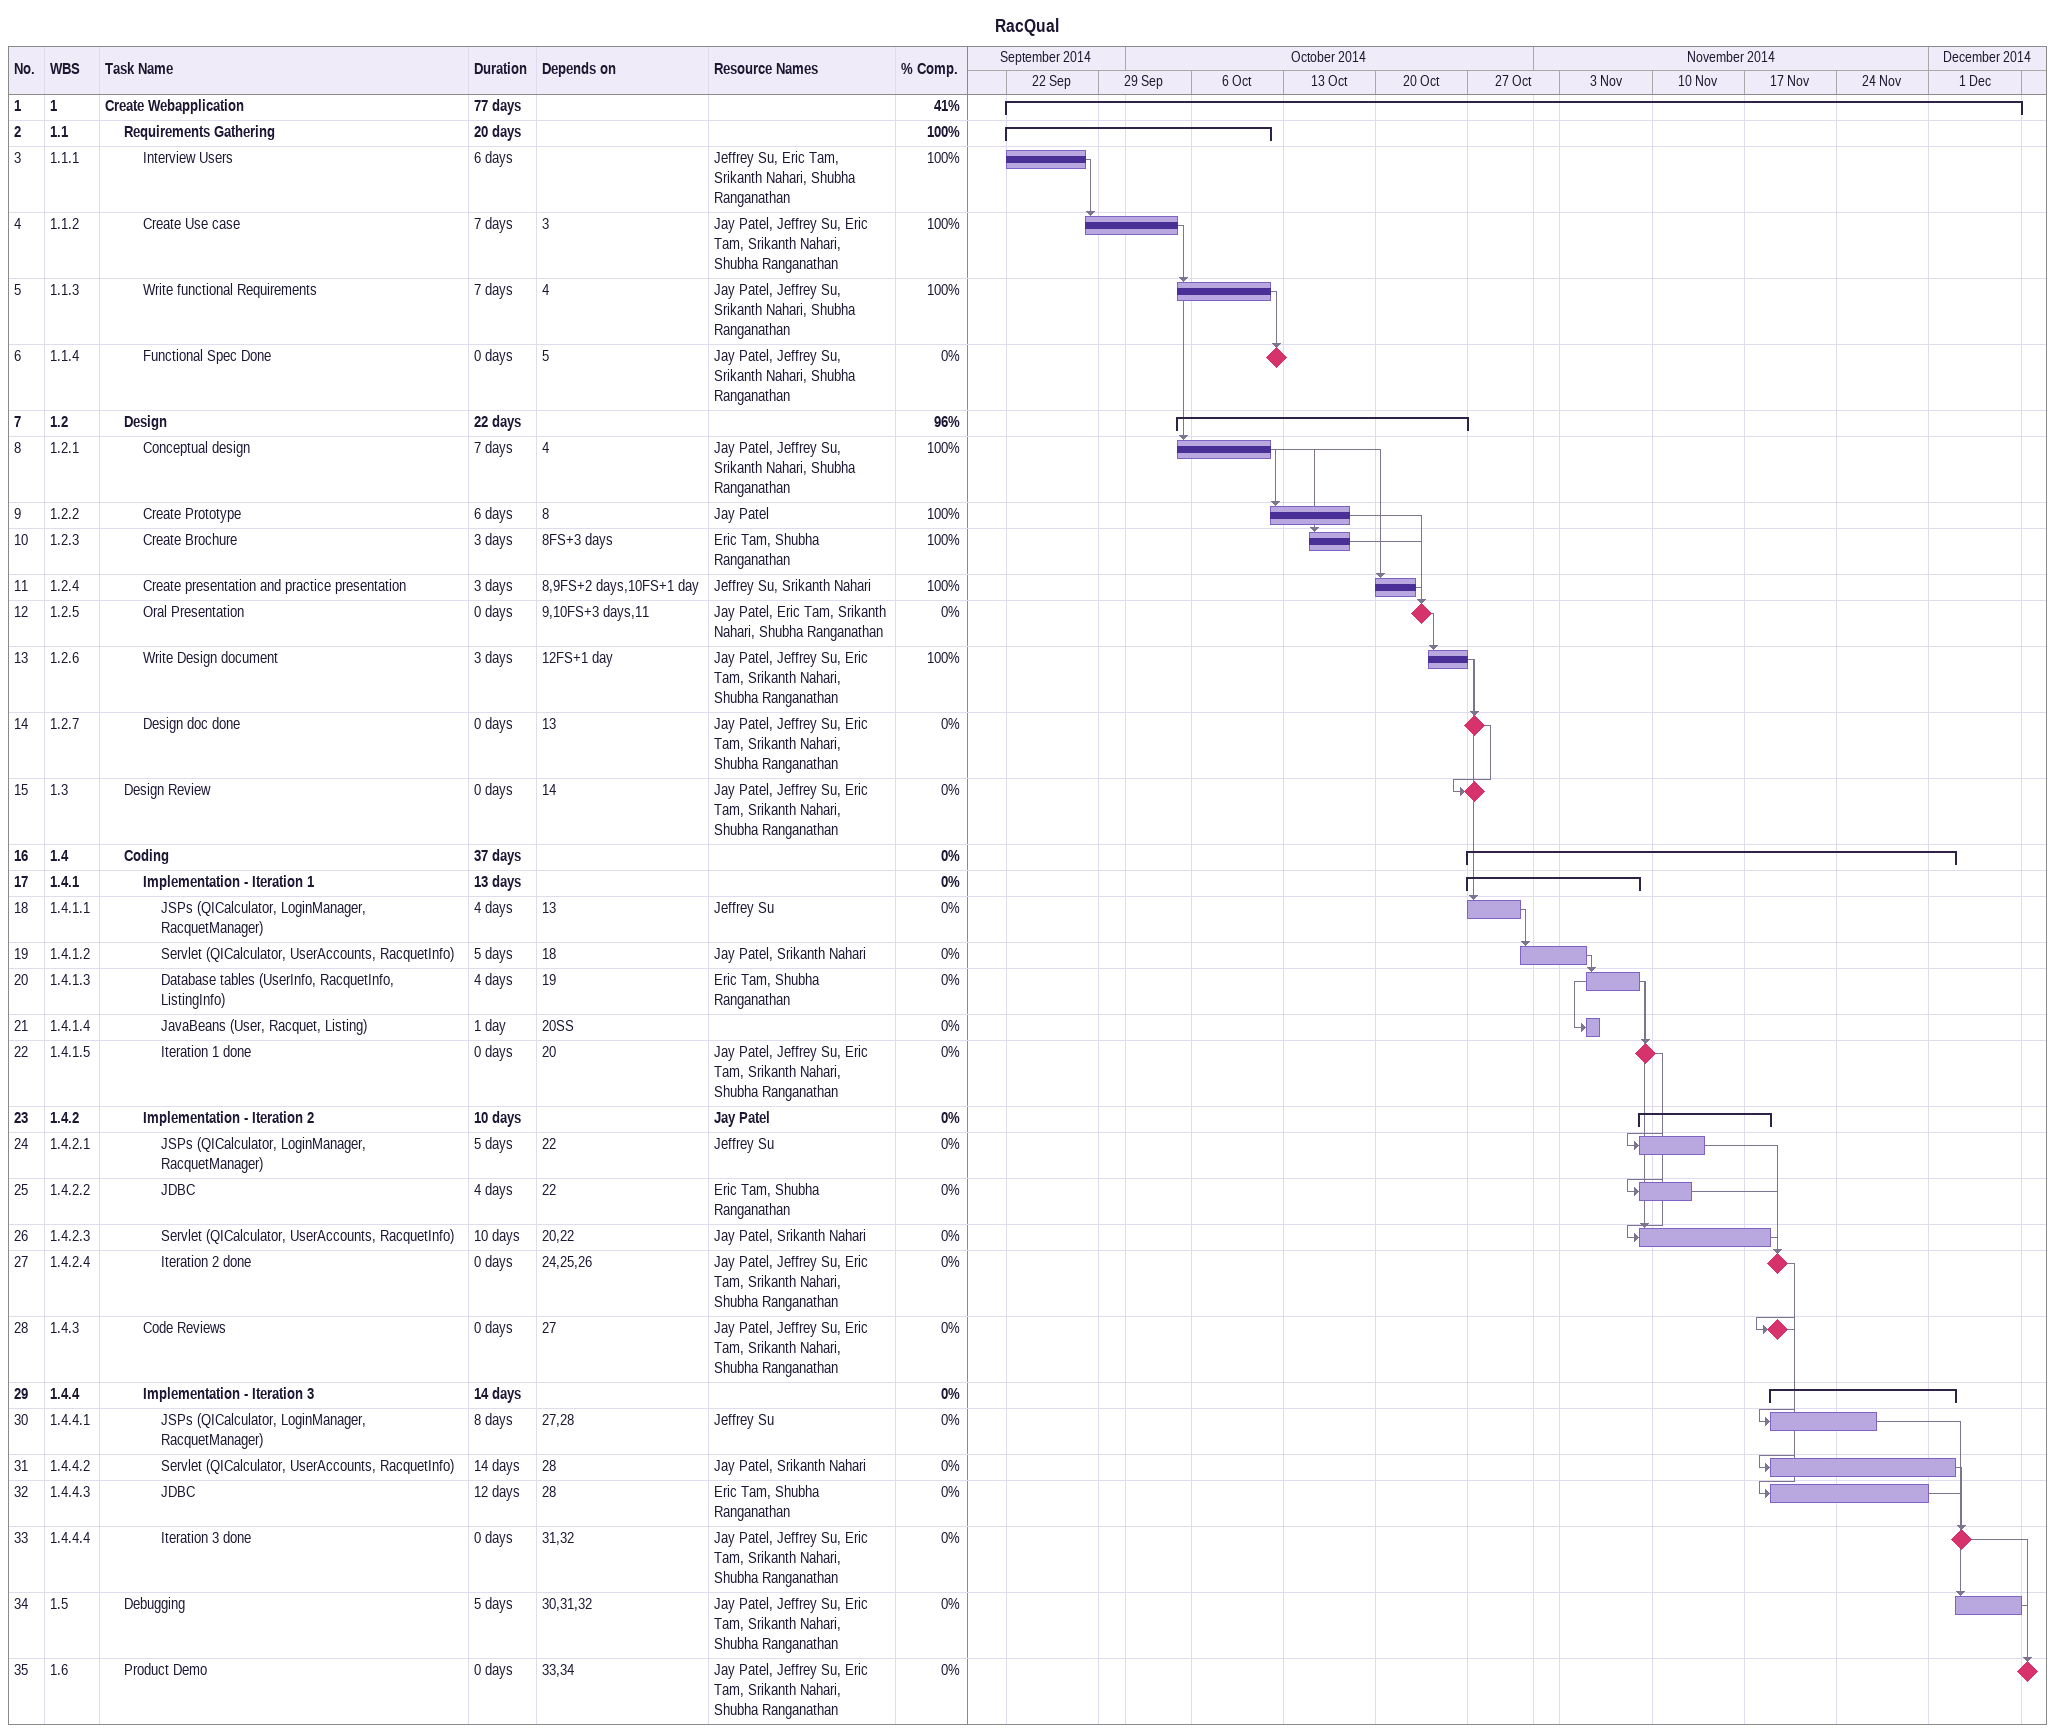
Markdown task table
RacQual

| ID | WBS | Task | Duration | Start | Finish | Predecessors | Resources | % complete |
|---|---|---|---|---|---|---|---|---|
| 1 | 1 | **Create Webapplication** | 77d | 2014-09-22 | 2014-12-07 |  |  | 41 |
| 2 | 1.1 | **Requirements Gathering** | 20d | 2014-09-22 | 2014-10-11 |  |  | 100 |
| 3 | 1.1.1 | Interview Users | 6d | 2014-09-22 | 2014-09-27 |  | Jeffrey Su, Eric Tam, Srikanth Nahari, Shubha Ranganathan | 100 |
| 4 | 1.1.2 | Create Use case | 7d | 2014-09-28 | 2014-10-04 | 3 | Jay Patel, Jeffrey Su, Eric Tam, Srikanth Nahari, Shubha Ranganathan | 100 |
| 5 | 1.1.3 | Write functional Requirements | 7d | 2014-10-05 | 2014-10-11 | 4 | Jay Patel, Jeffrey Su, Srikanth Nahari, Shubha Ranganathan | 100 |
| 6 | 1.1.4 | Functional Spec Done | 0d | 2014-10-12 | 2014-10-12 | 5 | Jay Patel, Jeffrey Su, Srikanth Nahari, Shubha Ranganathan | 0 |
| 7 | 1.2 | **Design** | 22d | 2014-10-05 | 2014-10-26 |  |  | 96 |
| 8 | 1.2.1 | Conceptual design | 7d | 2014-10-05 | 2014-10-11 | 4 | Jay Patel, Jeffrey Su, Srikanth Nahari, Shubha Ranganathan | 100 |
| 9 | 1.2.2 | Create Prototype | 6d | 2014-10-12 | 2014-10-17 | 8 | Jay Patel | 100 |
| 10 | 1.2.3 | Create Brochure | 3d | 2014-10-15 | 2014-10-17 | 8FS+3d | Eric Tam, Shubha Ranganathan | 100 |
| 11 | 1.2.4 | Create presentation and practice presentation | 3d | 2014-10-20 | 2014-10-22 | 8, 9FS+2d, 10FS+1d | Jeffrey Su, Srikanth Nahari | 100 |
| 12 | 1.2.5 | Oral Presentation | 0d | 2014-10-23 | 2014-10-23 | 9, 10FS+3d, 11 | Jay Patel, Eric Tam, Srikanth Nahari, Shubha Ranganathan | 0 |
| 13 | 1.2.6 | Write Design document | 3d | 2014-10-24 | 2014-10-26 | 12FS+1d | Jay Patel, Jeffrey Su, Eric Tam, Srikanth Nahari, Shubha Ranganathan | 100 |
| 14 | 1.2.7 | Design doc done | 0d | 2014-10-27 | 2014-10-27 | 13 | Jay Patel, Jeffrey Su, Eric Tam, Srikanth Nahari, Shubha Ranganathan | 0 |
| 15 | 1.3 | Design Review | 0d | 2014-10-27 | 2014-10-27 | 14 | Jay Patel, Jeffrey Su, Eric Tam, Srikanth Nahari, Shubha Ranganathan | 0 |
| 16 | 1.4 | **Coding** | 37d | 2014-10-27 | 2014-12-02 |  |  | 0 |
| 17 | 1.4.1 | **Implementation - Iteration 1** | 13d | 2014-10-27 | 2014-11-08 |  |  | 0 |
| 18 | 1.4.1.1 | JSPs (QICalculator, LoginManager, RacquetManager) | 4d | 2014-10-27 | 2014-10-30 | 13 | Jeffrey Su | 0 |
| 19 | 1.4.1.2 | Servlet (QICalculator, UserAccounts, RacquetInfo) | 5d | 2014-10-31 | 2014-11-04 | 18 | Jay Patel, Srikanth Nahari | 0 |
| 20 | 1.4.1.3 | Database tables (UserInfo, RacquetInfo, ListingInfo) | 4d | 2014-11-05 | 2014-11-08 | 19 | Eric Tam, Shubha Ranganathan | 0 |
| 21 | 1.4.1.4 | JavaBeans (User, Racquet, Listing) | 1d | 2014-11-05 | 2014-11-05 | 20SS |  | 0 |
| 22 | 1.4.1.5 | Iteration 1 done | 0d | 2014-11-09 | 2014-11-09 | 20 | Jay Patel, Jeffrey Su, Eric Tam, Srikanth Nahari, Shubha Ranganathan | 0 |
| 23 | 1.4.2 | **Implementation - Iteration 2** | 10d | 2014-11-09 | 2014-11-18 |  | Jay Patel | 0 |
| 24 | 1.4.2.1 | JSPs (QICalculator, LoginManager, RacquetManager) | 5d | 2014-11-09 | 2014-11-13 | 22 | Jeffrey Su | 0 |
| 25 | 1.4.2.2 | JDBC | 4d | 2014-11-09 | 2014-11-12 | 22 | Eric Tam, Shubha Ranganathan | 0 |
| 26 | 1.4.2.3 | Servlet (QICalculator, UserAccounts, RacquetInfo) | 10d | 2014-11-09 | 2014-11-18 | 20, 22 | Jay Patel, Srikanth Nahari | 0 |
| 27 | 1.4.2.4 | Iteration 2 done | 0d | 2014-11-19 | 2014-11-19 | 24, 25, 26 | Jay Patel, Jeffrey Su, Eric Tam, Srikanth Nahari, Shubha Ranganathan | 0 |
| 28 | 1.4.3 | Code Reviews | 0d | 2014-11-19 | 2014-11-19 | 27 | Jay Patel, Jeffrey Su, Eric Tam, Srikanth Nahari, Shubha Ranganathan | 0 |
| 29 | 1.4.4 | **Implementation - Iteration 3** | 14d | 2014-11-19 | 2014-12-02 |  |  | 0 |
| 30 | 1.4.4.1 | JSPs (QICalculator, LoginManager, RacquetManager) | 8d | 2014-11-19 | 2014-11-26 | 27, 28 | Jeffrey Su | 0 |
| 31 | 1.4.4.2 | Servlet (QICalculator, UserAccounts, RacquetInfo) | 14d | 2014-11-19 | 2014-12-02 | 28 | Jay Patel, Srikanth Nahari | 0 |
| 32 | 1.4.4.3 | JDBC | 12d | 2014-11-19 | 2014-11-30 | 28 | Eric Tam, Shubha Ranganathan | 0 |
| 33 | 1.4.4.4 | Iteration 3 done | 0d | 2014-12-03 | 2014-12-03 | 31, 32 | Jay Patel, Jeffrey Su, Eric Tam, Srikanth Nahari, Shubha Ranganathan | 0 |
| 34 | 1.5 | Debugging | 5d | 2014-12-03 | 2014-12-07 | 30, 31, 32 | Jay Patel, Jeffrey Su, Eric Tam, Srikanth Nahari, Shubha Ranganathan | 0 |
| 35 | 1.6 | Product Demo | 0d | 2014-12-08 | 2014-12-08 | 33, 34 | Jay Patel, Jeffrey Su, Eric Tam, Srikanth Nahari, Shubha Ranganathan | 0 |
